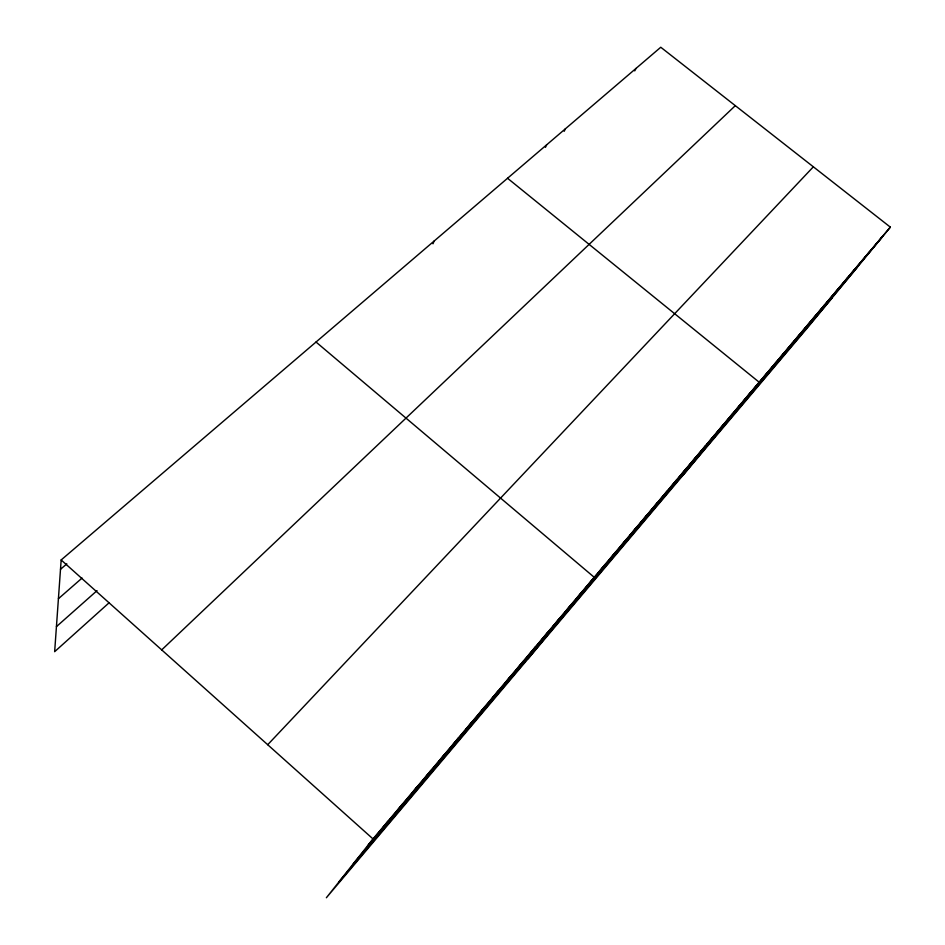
<?xml version="1.0" encoding="UTF-8"?>
<svg xmlns="http://www.w3.org/2000/svg" width="945" height="945" viewBox="0 0 945 945"><rect width="100%" height="100%" fill="white"/><g stroke="black" fill="none" stroke-linecap="round" stroke-linejoin="round"><path stroke-width="1.42" d="M890.344 227.143L373.015 838.924L326.368 897.75L809.286 325.635L890.344 227.143L660.768 47.25L61.165 559.96L54.656 651.684L109.254 602.638M432.999 243.798L434.086 241.081M545.442 147.337L546.588 144.88M564.2 131.284L565.37 128.815M634.733 70.887L635.997 68.43M382.961 827.525L387.887 821.335M397.432 810.42L402.499 804.065M411.642 793.611L416.851 787.091M425.616 777.085L430.955 770.411M439.342 760.843L444.811 754.015M452.844 744.873L458.431 737.915M466.121 729.174L471.827 722.074M479.174 713.735L484.998 706.506M492.014 698.544L497.944 691.185M504.642 683.613L510.678 676.136M517.069 668.918L523.199 661.323M529.294 654.46L535.52 646.746M541.32 640.226L547.651 632.406M553.156 626.216L559.57 618.302M564.815 612.443L571.312 604.422M576.285 598.87L582.864 590.755M528.101 658.759L594.24 577.3L316.02 342.031M598.386 572.729L605.119 564.448M609.017 560.149L615.821 551.785M619.507 547.757L626.37 539.311M629.831 535.531L636.765 527.015M640.013 523.495L647.006 514.907M650.054 511.623L657.106 502.964M659.941 499.929L667.052 491.199M669.698 488.388L676.856 479.599M679.313 477.012L686.531 468.165M688.787 465.802L696.063 456.896M698.142 454.746L705.454 445.78M707.356 443.831L714.727 434.83M716.452 433.082L723.87 424.021M725.429 422.462L732.883 413.355M734.277 411.996L741.766 402.842M743.006 401.672L750.543 392.47M683.117 475.111L759.201 382.241L507.548 178.262M760.123 381.426L767.73 372.141M768.521 371.503L776.164 362.171M776.802 361.699L784.468 352.343M784.976 352.036L792.678 342.645M793.044 342.492L800.781 333.065M801.006 333.065L816.657 314.283M816.634 314.579L824.453 305.07M824.312 305.507L839.739 286.985M839.361 287.705L847.24 278.113M846.744 278.976L854.646 269.36M854.044 270.341L869.187 252.161M868.372 253.39L883.374 235.388M339.066 881.732L832.002 298.029M368.243 844.936L882.358 236.852M353.253 863.848L856.808 267.896M267.707 744.719L813.361 166.816M161.701 649.888L735.316 105.663M56.428 626.641L97.028 590.649M58.413 598.717L82.05 578.08M60.504 569.303L66.823 563.87M61.165 559.96L373.015 838.924"/></g></svg>
